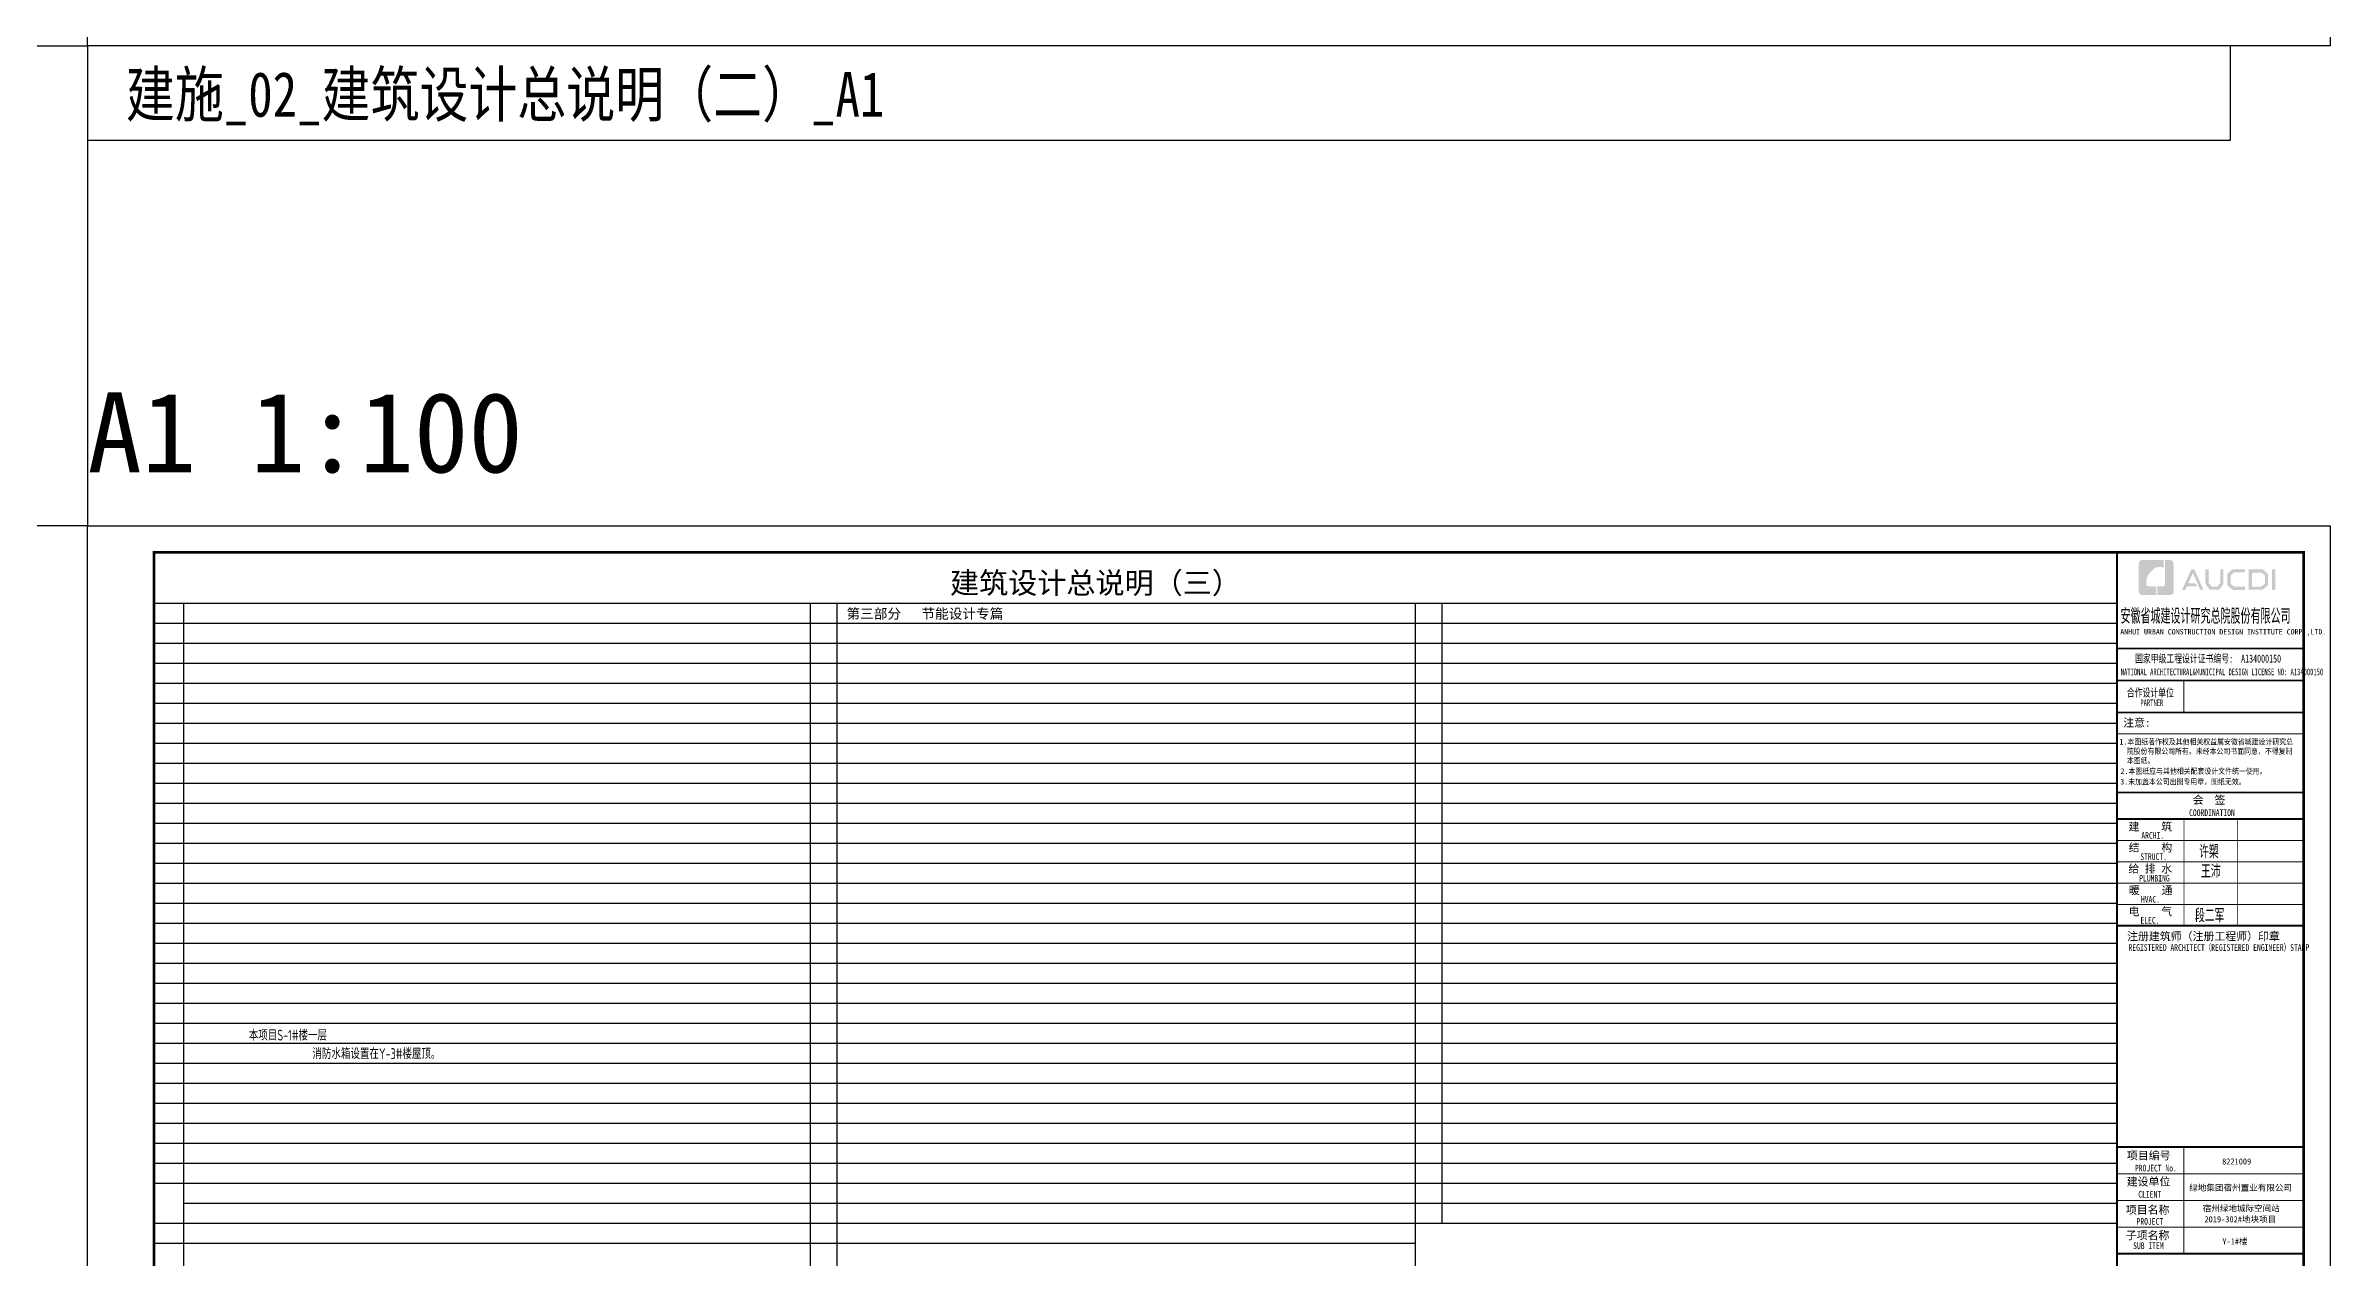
# Model space of a CAD drawing. Extents: x -518115 to 790560, y -210384 to 1628073.
# Drawn here: x 404750 to 490414, y 1063998 to 1109432 of the extents above; entities that cross this region are included whole.
import ezdxf

# ---------------------------------------------------------------- set-up
doc = ezdxf.new("R2010")
doc.units = 0
doc.header["$LTSCALE"] = 1000
doc.header["$MEASUREMENT"] = 0
for name, color, linetype in [('Defpoint', 7, 'Continuous'), ('PUB_TEXT', 4, 'Continuous'), ('图框', 140, 'Continuous'), ('图签文字', 147, 'Continuous'), ('导图字', 7, 'Continuous')]:
    doc.layers.add(name, color=color, linetype=linetype)
doc.layers.add('S-1-TEXT', color=7, linetype='Continuous', lineweight=18)
doc.layers.add('图签', color=147, linetype='Continuous', lineweight=18)
doc.layers.add('yichutu', color=7, linetype='Continuous', true_color=0xffffff, plot=False)
doc.styles.add('_TCH_LABEL', font='')
doc.styles.add('HT', font='')
doc.styles.add('宋体', font='', dxfattribs={"height": 50})
doc.styles.add('建筑图签-1', font='', dxfattribs={"width": 0.7})
doc.styles.add('建筑图签-2', font='TXT.shx', dxfattribs={"width": 0.5, "bigfont": 'HZTXT.shx'})
doc.styles.add('文字说明', font='GBENOR', dxfattribs={"width": 0.8, "bigfont": 'HZTXT'})
doc.styles.add('黑体', font='')
doc.styles.get('_TCH_LABEL').set_extended_font_data('SimHei')
doc.styles.get('HT').set_extended_font_data('SimHei')
doc.styles.get('宋体').set_extended_font_data('SimSun')
doc.styles.get('建筑图签-1').set_extended_font_data('SimHei')
doc.styles.get('黑体').set_extended_font_data('SimHei')

# ---------------------------------------------------------------- blocks, each defined once
blk = doc.blocks.new('yct-841-594-84100-59399.9999999999-100-1000.0')
at = {"color": 7, "true_color": 0xffffff}
blk.add_lwpolyline([(0, -3549), (80358, -3549), (80358, 0), (0, 0)], close=True, dxfattribs=at)
at = {"layer": 'yichutu', "color": 7, "true_color": 0xffffff}
blk.add_lwpolyline([(0, 0), (0, 59400), (84100, 59400), (84100, 0)], close=True, dxfattribs=at)
at = {"layer": 'yichutu', "color": 7, "true_color": 0xffffff, "style": '_TCH_LABEL'}
blk.add_text('A1 1:100', height=3000, dxfattribs=at).set_placement((0, 61400))
blk = doc.blocks.new('院标1')
h = blk.add_hatch(color=150)
h.dxf.hatch_style = 1
h.set_gradient(color1=(33, 113, 253), color2=(33, 113, 253), tint=1, name='INVCURVED')
edge = h.paths.add_edge_path()
edge.add_spline(control_points=[(116373, 648379), (116379, 648379), (116382, 648379), (116391, 648379), (116391, 648379), (116391, 648379), (116616, 648379), (116616, 648379), (116616, 648379), (116616, 648379), (116616, 648054), (116616, 648054), (116616, 648054), (116616, 648054), (116108, 648054), (116108, 648054), (116108, 648054), (116028, 648054), (115963, 648111), (115963, 648199), (115963, 648199), (115963, 648199), (115963, 649215), (115963, 649215), (115963, 649215), (115963, 649295), (116018, 649360), (116108, 649360), (116108, 649360), (116108, 649360), (116897, 649360), (116897, 649360), (116897, 649360), (116897, 649360), (116897, 649080), (116897, 649080), (116897, 649080), (116897, 649080), (116566, 649140), (116356, 648859), (116356, 648859), (116245, 648719), (116240, 648545), (116247, 648466), (116247, 648466), (116254, 648386), (116247, 648466), (116247, 648466), (116247, 648466), (116247, 648466), (116258, 648374), (116373, 648379)], knot_values=[0, 0, 0, 0, 0.071429, 0.071429, 0.071429, 0.107143, 0.142857, 0.142857, 0.142857, 0.178571, 0.214286, 0.214286, 0.214286, 0.25, 0.285714, 0.285714, 0.285714, 0.321429, 0.357143, 0.357143, 0.357143, 0.392857, 0.428571, 0.428571, 0.428571, 0.464286, 0.5, 0.5, 0.5, 0.535714, 0.571429, 0.571429, 0.571429, 0.607143, 0.642857, 0.642857, 0.642857, 0.678571, 0.714286, 0.714286, 0.714286, 0.75, 0.785714, 0.785714, 0.785714, 0.821429, 0.857143, 0.857143, 0.857143, 0.928571, 1, 1, 1, 1], degree=3, periodic=0)
h = blk.add_hatch(color=150)
h.dxf.hatch_style = 1
h.set_gradient(color1=(33, 113, 253), color2=(33, 113, 253), tint=1, name='INVCURVED')
edge = h.paths.add_edge_path()
edge.add_spline(control_points=[(117268, 649215), (117268, 649215), (117268, 648199), (117268, 648199), (117268, 648199), (117268, 648114), (117212, 648054), (117123, 648054), (117123, 648054), (117123, 648054), (116663, 648054), (116663, 648054), (116663, 648054), (116663, 648054), (116663, 648379), (116663, 648379), (116663, 648379), (116663, 648379), (116865, 648379), (116865, 648379), (116865, 648379), (116907, 648379), (116941, 648413), (116941, 648455), (116941, 648455), (116941, 648455), (116941, 649360), (116941, 649360), (116941, 649360), (116941, 649360), (117123, 649360), (117123, 649360), (117123, 649360), (117204, 649360), (117268, 649306), (117268, 649215)], knot_values=[0, 0, 0, 0, 0.1, 0.1, 0.1, 0.15, 0.2, 0.2, 0.2, 0.25, 0.3, 0.3, 0.3, 0.35, 0.4, 0.4, 0.4, 0.45, 0.5, 0.5, 0.5, 0.55, 0.6, 0.6, 0.6, 0.65, 0.7, 0.7, 0.7, 0.75, 0.8, 0.8, 0.8, 0.9, 1, 1, 1, 1], degree=3, periodic=0)
blk = doc.blocks.new('TK')
at = {"layer": '图框'}
h = blk.add_hatch(color=256, dxfattribs=at)
h.paths.add_polyline_path([(547288, 547072), (547414, 547072), (547414, 546302), (547288, 546302)])
h.paths.add_polyline_path([(546536, 546956), (546536, 546430), (546896, 546430), (547020, 546536), (547020, 546855), (546900, 546956)], flags=16)
h.paths.add_polyline_path([(546418, 547074), (546418, 546311), (546940, 546311), (547138, 546482), (547138, 546910), (546943, 547074)])
h.paths.add_polyline_path([(546275, 547077), (546275, 546962), (545868, 546962), (545735, 546851), (545735, 546531), (545868, 546429), (546277, 546429), (546277, 546307), (545813, 546307), (545611, 546481), (545611, 546910), (545809, 547077)])
h.paths.add_polyline_path([(544792, 547075), (544912, 547075), (544912, 546565), (545026, 546433), (545237, 546433), (545351, 546565), (545351, 547075), (545465, 547075), (545465, 546528), (545301, 546311), (544963, 546311), (544792, 546530)])
h.paths.add_polyline_path([(544260, 547074), (544377, 547074), (544719, 546310), (544603, 546310), (544322, 546944), (544147, 546556), (544418, 546556), (544479, 546440), (544098, 546440), (544039, 546308), (543916, 546308)])
for p, q in [((541480, 544114), (548480, 544114)), ((541480, 544114), (548480, 544114)), ((541480, 542914), (548480, 542914))]:
    blk.add_line(p, q, dxfattribs=at)
blk.add_lwpolyline([(465375, 548714), (549475, 548714), (549475, 489314), (465375, 489314)], close=True, dxfattribs=at)
blk.add_lwpolyline([(465375, 548714), (549475, 548714), (549475, 489314), (465375, 489314)], close=True, dxfattribs=at)
at = {"layer": '图框', "const_width": 100}
blk.add_lwpolyline([(548475, 490314), (548475, 547714), (467875, 547714), (467875, 490314)], close=True, dxfattribs=at)
at = {"layer": '图框'}
for points, const_width in [([(541480, 490314), (541480, 547714)], 70), ([(541480, 544114), (548480, 544114)], 60), ([(541480, 542914), (548480, 542914)], 60), ([(541480, 542914), (548480, 542914)], 60), ([(543980, 542914), (543980, 541714)], 35), ([(541480, 541714), (548480, 541714)], 60), ([(541480, 541714), (548480, 541714)], 60), ([(541480, 540913), (548480, 540913)], 35), ([(541488, 538714), (548488, 538714)], 60), ([(541488, 537714), (548488, 537714)], 70), ([(541488, 537714), (548488, 537714)], 70), ([(543988, 537714), (543988, 533714)], 35), ([(545988, 537714), (545988, 533714)], 35), ([(541488, 536914), (548488, 536914)], 35), ([(541488, 536114), (548488, 536114)], 35), ([(541488, 535314), (548488, 535314)], 35), ([(541488, 533714), (548488, 533714)], 70), ([(541488, 534514), (548488, 534514)], 35), ([(541480, 525414), (548480, 525414)], 70), ([(541480, 525414), (548480, 525414)], 70), ([(543980, 521414), (543980, 525414)], 35), ([(541480, 524414), (548480, 524414)], 35), ([(541480, 523414), (548480, 523414)], 35), ([(541480, 522414), (548480, 522414)], 35), ([(548480, 521414), (541480, 521414)], 70)]:
    blk.add_lwpolyline(points, dxfattribs=dict(at, const_width=const_width))
blk.add_blockref('院标1', (426331, -101935))
for s, height, style, width, p in [('ANHUI URBAN CONSTRUCTION DESIGN INSTITUTE CORP.,LTD.', 200, '建筑图签-1', 0.91, (541598, 544636)), ('NATIONAL ARCHITECTURAL&MUNICIPAL DESIGN LICENSE NO: A134000150', 250, '建筑图签-1', 0.6, (541617, 543108)), ('PARTNER', 250, '建筑图签-1', 0.6, (542355, 541947)), ('1.本图纸著作权及其他相关权益属安徽省城建设计研究总', 210, 'HT', 0.88, (541566, 540507)), ('本图纸。', 210, 'HT', 0.88, (541845, 539803)), ('院股份有限公司所有。未经本公司书面同意，不得复制', 210, 'HT', 0.88, (541845, 540153)), (' 2.本图纸应与其他相关配套设计文件统一使用。 ', 210, 'HT', 0.88, (541455, 539406)), ('3.未加盖本公司出图专用章，图纸无效。', 210, 'HT', 0.88, (541598, 539011)), ('COORDINATION', 250, '建筑图签-1', 0.7, (544180, 537827)), ('ARCHI.', 250, '建筑图签-1', 0.7, (542389, 536975)), ('STRUCT.', 250, '建筑图签-1', 0.7, (542350, 536179)), ('PLUMBING', 250, '建筑图签-1', 0.7, (542309, 535372)), ('HVAC.', 250, '建筑图签-1', 0.7, (542374, 534579)), ('ELEC.', 250, '建筑图签-1', 0.7, (542358, 533794)), ('REGISTERED ARCHITECT（REGISTERED ENGINEER）STAMP', 250, '建筑图签-1', 0.7, (541909, 532772)), ('PROJECT No.', 250, '建筑图签-1', 0.7, (542150, 524499, -1799)), ('CLIENT', 250, '建筑图签-1', 0.7, (542274, 523520)), ('PROJECT', 250, '建筑图签-1', 0.7, (542209, 522500)), ('SUB ITEM', 250, '建筑图签-1', 0.7, (542082, 521589))]:
    blk.add_text(s, height=height, dxfattribs=dict(at, style=style, width=width)).set_placement(p)
at = {"layer": '图签', "color": 2, "style": '宋体'}
for s, height, p in [('8221009', 229.3, (545417, 524761)), ('绿地集团宿州置业有限公司', 229.34, (544185, 523776)), ('宿州绿地城际空间站', 229.3, (544690, 523001)), ('2019-302#地块项目', 229.34, (544757, 522592)), ('Y-1#楼', 229.3, (545429, 521761))]:
    blk.add_text(s, height=height, dxfattribs=at).set_placement(p)
at = {"layer": '图签文字', "color": 7, "style": '建筑图签-1'}
for s, height, width, p in [('安徽省城建设计研究总院股份有限公司', 500, 0.55, (541608, 545091)), ('国家甲级工程设计证书编号:  A134000150', 300, 0.7, (542152, 543581)), ('合作设计单位', 300, 0.7, (541845, 542304))]:
    blk.add_text(s, height=height, dxfattribs=dict(at, width=width)).set_placement(p)
for s, p in [('注意:', (541711, 541177)), ('会  签', (544315, 538281)), ('建    筑', (541910, 537280)), ('结    构', (541914, 536493)), ('给 排 水', (541905, 535699)), ('暖    通', (541923, 534896)), ('电    气', (541913, 534096)), ('注册建筑师（注册工程师）印章', (541855, 533167)), ('项目编号', (541848, 524946)), ('建设单位', (541840, 523969)), ('项目名称', (541807, 522911)), ('子项名称', (541807, 521954))]:
    blk.add_text(s, height=300, dxfattribs=at).set_placement(p)
at = {"layer": '图签文字', "color": 1, "style": '建筑图签-2', "width": 0.7}
for s, p in [('许槊', (544555, 536242)), ('王沛', (544626, 535501)), ('段二军', (544401, 533845))]:
    blk.add_text(s, height=500, dxfattribs=at).set_placement(p)

msp = doc.modelspace()

# ---------------------------------------------------------------- linework, layer by layer
at = {"layer": 'Defpoint', "color": 252}
for p, q in [((408814.1, 1088532.1), (482419, 1088532.1)), ((409914.1, 1088532.1), (409914.1, 1050844.6)), ((409914.1, 1088532.1), (409914.1, 1033032.1)), ((433414.1, 1088532.1), (433414.1, 1033032.1)), ((434414.1, 1088532.1), (434414.1, 1033032.1)), ((456101.5, 1088532.1), (456101.5, 1033032.1)), ((457101.5, 1088532.1), (457101.5, 1065282.1)), ((408814.1, 1087782.1), (482419, 1087782.1)), ((408814.1, 1087032.1), (482419, 1087032.1)), ((408814.1, 1086282.1), (482419, 1086282.1)), ((408814.1, 1085532.1), (482419, 1085532.1)), ((408814.1, 1084782.1), (482419, 1084782.1)), ((408814.1, 1084032.1), (482419, 1084032.1)), ((408814.1, 1083282.1), (482419, 1083282.1)), ((408814.1, 1082532.1), (482419, 1082532.1)), ((434414.1, 1082532.1), (434414.1, 1044844.6)), ((408814.1, 1081782.1), (482419, 1081782.1)), ((408814.1, 1081032.1), (482419, 1081032.1)), ((408814.1, 1080282.1), (482419, 1080282.1)), ((408814.1, 1079532.1), (482419, 1079532.1)), ((408814.1, 1078782.1), (482419, 1078782.1)), ((408814.1, 1078032.1), (482419, 1078032.1)), ((408814.1, 1077282.1), (482419, 1077282.1)), ((408814.1, 1076532.1), (482419, 1076532.1)), ((408814.1, 1075782.1), (482419, 1075782.1)), ((408814.1, 1075032.1), (482419, 1075032.1)), ((408814.1, 1074282.1), (434414.1, 1074282.1)), ((434414.1, 1074282.1), (482419, 1074282.1)), ((408814.1, 1073532.1), (434414.1, 1073532.1)), ((434414.1, 1073532.1), (482419, 1073532.1)), ((408814.1, 1072782.1), (434414.1, 1072782.1)), ((434414.1, 1072782.1), (482419, 1072782.1)), ((408814.1, 1072032.1), (434414.1, 1072032.1)), ((434414.1, 1072032.1), (482419, 1072032.1)), ((408814.1, 1071282.1), (434414.1, 1071282.1)), ((434414.1, 1071282.1), (482419, 1071282.1)), ((408814.1, 1070532.1), (434414.1, 1070532.1)), ((434414.1, 1070532.1), (482419, 1070532.1)), ((408814.1, 1069782.1), (434414.1, 1069782.1)), ((434414.1, 1069782.1), (482419, 1069782.1)), ((408814.1, 1069032.1), (434414.1, 1069032.1)), ((408814.1, 1068282.1), (434414.1, 1068282.1)), ((434414.1, 1069032.1), (482419, 1069032.1)), ((434414.1, 1068282.1), (482419, 1068282.1)), ((408814.1, 1067532.1), (482419, 1067532.1)), ((408814.1, 1067532.1), (409914.1, 1067532.1)), ((408814.1, 1066782.1), (409914.1, 1066782.1)), ((409914.1, 1066782.1), (482419, 1066782.1)), ((409914.1, 1066032.1), (482419, 1066032.1)), ((408814.1, 1065282.1), (434414.1, 1065282.1)), ((408814.1, 1065282.1), (409914.1, 1065282.1)), ((434414.1, 1065282.1), (482419, 1065282.1)), ((408814.1, 1064532.1), (409914.1, 1064532.1)), ((409914.1, 1064532.1), (456101.5, 1064532.1))]:
    msp.add_line(p, q, dxfattribs=at)
at = {"layer": '图框', "color": 2}
msp.add_lwpolyline([(406314.1, 1091432.1), (375314.1, 1091432.1), (375314.1, 1109432.1), (406314.1, 1109432.1)], close=True, dxfattribs=at)

# ---------------------------------------------------------------- block references
for p in [(-59060.9, 620118.4), (-59060.9, 542718.4)]:
    msp.add_blockref('TK', p)
at = {"layer": 'yichutu'}
for p in [(406314.1, 1109432.1), (406314.1, 1032032.1)]:
    msp.add_blockref('yct-841-594-84100-59399.9999999999-100-1000.0', p, dxfattribs=at)

# ---------------------------------------------------------------- texts
at = {"layer": 'PUB_TEXT', "color": 1, "style": '文字说明', "width": 0.8}
for s, p in [('本项目S-1#楼一层', (412366.4, 1072126.9)), ('消防水箱设置在Y-3#楼屋顶。', (414751.9, 1071435.2))]:
    msp.add_text(s, height=405, dxfattribs=at).set_placement(p)
at = {"layer": 'S-1-TEXT', "color": 7, "style": '黑体'}
for s, height, p in [('建筑设计总说明（三）', 800, (438657.1, 1088888.1)), ('第三部分   节能设计专篇', 375, (434777.5, 1087944.9))]:
    msp.add_text(s, height=height, dxfattribs=at).set_placement(p)
at = {"layer": '导图字', "color": 1, "style": '黑体', "width": 0.8}
msp.add_text('建施_02_建筑设计总说明（二）_A1', height=1682.363, dxfattribs=at).set_placement((407757.3, 1106768.6))

doc.saveas('drawing.dxf')
